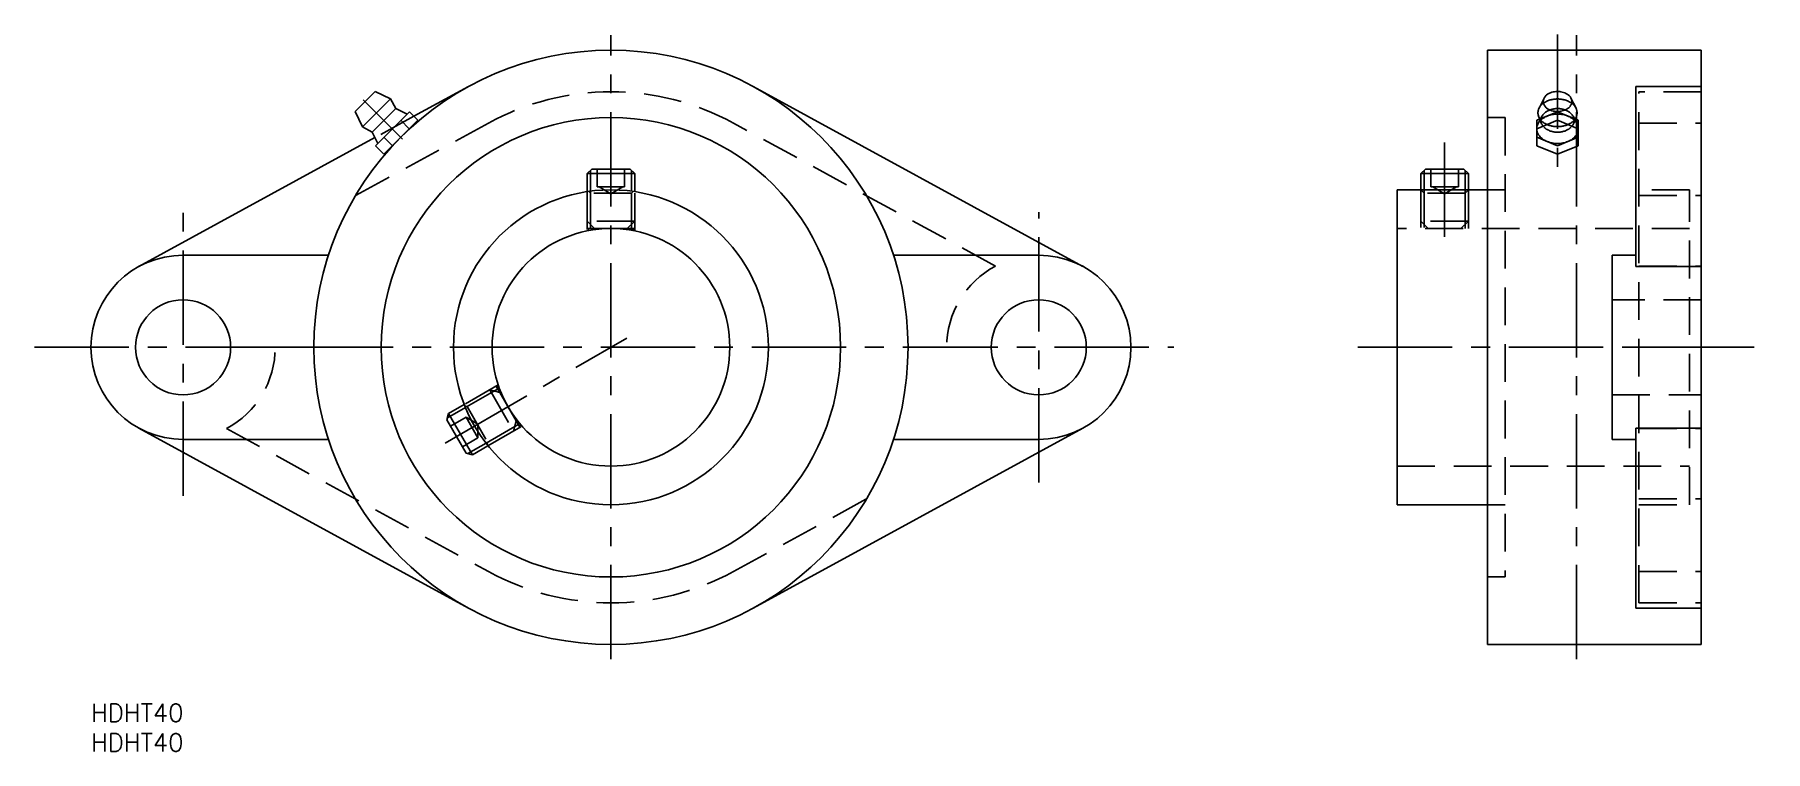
# Model space of a CAD drawing. Extents: x -9 to 282, y -8 to 113.
import ezdxf

# ---------------------------------------------------------------- set-up
doc = ezdxf.new("R2010")
doc.units = 0
doc.header["$LTSCALE"] = 0.5
doc.linetypes.add('CENTER', pattern=[50.8, 31.75, -6.35, 6.35, -6.35])
doc.linetypes.add('DASHED', pattern=[19.05, 12.7, -6.35])
for name, color, linetype in [('MSM_CENTER', 1, 'CENTER'), ('MSM_CONTINUOUS', 7, 'CONTINUOUS'), ('MSM_DASHED', 4, 'DASHED'), ('MSM_NARROW', 5, 'CONTINUOUS'), ('MSM_PART_NUMBER', 7, 'CONTINUOUS')]:
    doc.layers.add(name, color=color, linetype=linetype)
doc.styles.get("Standard").update_dxf_attribs({"font": 'txt.shx', "height": 3, "bigfont": 'bigfont.shx'})

msp = doc.modelspace()

# ---------------------------------------------------------------- linework, layer by layer
at = {"layer": 'MSM_CENTER'}
for p, q in [((87.5, 7.5), (87.5, 112.5)), ((246.8, 112.62), (246.8, 89.77)), ((250, 7.5), (250, 112.5)), ((52.45, 95.05), (45.83, 101.67)), ((227.8, 94.45), (227.8, 76.77)), ((15.5, 35.01), (15.5, 84.99)), ((159.5, 37.25), (159.5, 82.75)), ((59.6, 43.89), (90.16, 61.54)), ((-9.49, 60), (40.49, 60)), ((35, 60), (140, 60)), ((136.75, 60), (182.25, 60)), ((213.22, 60), (281.78, 60))]:
    msp.add_line(p, q, dxfattribs=at)
at = {"layer": 'MSM_CONTINUOUS'}
for p, q in [((271, 110), (235, 110)), ((235, 110), (235, 10)), ((271, 110), (271, 10)), ((44.44, 99.67), (47.83, 103.06)), ((50.38, 101.79), (47.83, 103.06)), ((63.54, 103.89), (54.35, 98.87)), ((166.93, 73.6), (111.46, 103.89)), ((260, 73.6), (260, 103.89)), ((260, 103.89), (271, 103.89)), ((44.44, 99.67), (45.71, 97.12)), ((45.71, 97.12), (50.38, 101.79)), ((47.34, 96.2), (51.3, 100.16)), ((47.87, 93.91), (53.59, 99.63)), ((51.3, 100.16), (50.38, 101.79)), ((53.21, 99.24), (51.3, 100.16)), ((53.59, 99.63), (55, 98.21)), ((45.71, 97.12), (47.34, 96.2)), ((47.34, 96.2), (48.26, 94.29)), ((49.29, 92.5), (55, 98.21)), ((52.16, 98.2), (53.57, 96.78)), ((47.78, 95.28), (8.07, 73.6)), ((47.87, 93.91), (49.29, 92.5)), ((49.3, 95.34), (50.72, 93.93)), ((84.27, 90), (83.5, 89.23)), ((83.5, 89.23), (83.5, 86.2)), ((91.5, 89.23), (83.5, 89.23)), ((90.73, 90), (84.27, 90)), ((91.5, 89.23), (90.73, 90)), ((91.5, 86.2), (91.5, 89.23)), ((224.57, 90), (223.8, 89.23)), ((223.8, 89.23), (223.8, 86.5)), ((231.8, 89.23), (223.8, 89.23)), ((231.03, 90), (224.57, 90)), ((231.8, 89.23), (231.03, 90)), ((231.8, 86.5), (231.8, 89.23)), ((235, 86.5), (219.8, 86.5)), ((219.8, 86.5), (219.8, 33.5)), ((39.96, 75.5), (15.5, 75.5)), ((159.5, 75.5), (135.04, 75.5)), ((256, 75.5), (260, 75.5)), ((256, 44.5), (256, 75.5)), ((260, 73.6), (271, 73.6)), ((62.81, 50.37), (60.18, 48.85)), ((60.18, 48.85), (59.9, 47.8)), ((59.9, 47.8), (63.14, 42.2)), ((60.18, 48.85), (64.18, 41.92)), ((8.07, 46.4), (63.54, 16.11)), ((15.5, 44.5), (39.96, 44.5)), ((111.46, 16.11), (166.93, 46.4)), ((135.04, 44.5), (159.5, 44.5)), ((256, 44.5), (260, 44.5)), ((260, 16.11), (260, 46.4)), ((260, 46.4), (271, 46.4)), ((63.14, 42.2), (64.18, 41.92)), ((64.18, 41.92), (66.81, 43.44)), ((219.8, 33.5), (235, 33.5)), ((260, 16.11), (271, 16.11)), ((235, 10), (271, 10))]:
    msp.add_line(p, q, dxfattribs=at)
for centre, radius in [((87.5, 60), 50), ((87.5, 60), 38.65), ((87.5, 60), 26.5), ((87.5, 60), 20), ((15.5, 60), 8), ((159.5, 60), 8)]:
    msp.add_circle(centre, radius, dxfattribs=at)
for centre, start, end in [((15.5, 60), 90, 270), ((159.5, 60), 270, 90)]:
    msp.add_arc(centre, 15.5, start, end, dxfattribs=at)
at = {"layer": 'MSM_DASHED'}
for p, q in [((260.5, 17), (260.5, 103)), ((271, 103), (260.5, 103)), ((243.3, 98.2), (246.8, 99.63)), ((244.54, 101.93), (243.69, 100.23)), ((246.8, 99.63), (250.3, 98.2)), ((249.91, 100.23), (249.06, 101.93)), ((66.9, 97.74), (44.5, 85.52)), ((54.35, 98.87), (47.78, 95.28)), ((152.2, 73.67), (108.1, 97.74)), ((238, 98.65), (235, 98.65)), ((238, 98.65), (238, 21.35)), ((243.3, 96.78), (246.8, 98.21)), ((243.3, 98.2), (243.3, 93.93)), ((244.18, 98.88), (243.52, 97.64)), ((243.63, 98.81), (244.11, 97.63)), ((246.8, 98.21), (250.3, 96.78)), ((250.08, 97.64), (249.42, 98.88)), ((249.49, 97.63), (249.97, 98.81)), ((250.3, 98.2), (250.3, 93.93)), ((260.5, 97.74), (271, 97.74)), ((246.8, 93.91), (243.3, 95.34)), ((246.8, 92.5), (243.3, 93.93)), ((250.3, 95.34), (246.8, 93.91)), ((250.3, 93.93), (246.8, 92.5)), ((85.19, 87), (85.19, 90)), ((89.81, 87), (89.81, 90)), ((225.49, 87), (225.49, 90)), ((230.11, 87), (230.11, 90)), ((83.5, 86.2), (83.5, 79.6)), ((83.77, 86.23), (84.04, 85.96)), ((84.04, 86.27), (84.04, 79.7)), ((90.96, 85.96), (84.04, 85.96)), ((85.19, 87), (89.81, 87)), ((85.5, 87), (87.5, 85.85)), ((87.5, 85.85), (89.5, 87)), ((90.96, 79.7), (90.96, 86.27)), ((90.96, 85.96), (91.23, 86.23)), ((91.5, 79.6), (91.5, 86.2)), ((223.8, 86.5), (224.34, 85.96)), ((223.8, 86.5), (223.8, 80)), ((224.34, 86.5), (224.34, 80)), ((231.26, 85.96), (224.34, 85.96)), ((225.49, 87), (230.11, 87)), ((225.8, 87), (227.8, 85.85)), ((227.8, 85.85), (229.8, 87)), ((231.26, 85.96), (231.8, 86.5)), ((231.26, 80), (231.26, 86.5)), ((231.8, 80), (231.8, 86.5)), ((238, 86.5), (235, 86.5)), ((269, 86.5), (260.5, 86.5)), ((260.5, 85.52), (271, 85.52)), ((269, 33.5), (269, 86.5)), ((83.5, 81.25), (84.75, 80)), ((91.5, 81.25), (83.5, 81.25)), ((91.5, 80), (83.5, 80)), ((83.86, 79.67), (83.5, 80)), ((83.5, 80), (91.5, 80)), ((90.25, 80), (84.75, 80)), ((90.25, 80), (91.5, 81.25)), ((91.14, 79.67), (91.5, 80)), ((269, 80), (219.8, 80)), ((223.8, 81.25), (225.05, 80)), ((231.8, 81.25), (223.8, 81.25)), ((230.55, 80), (231.8, 81.25)), ((260.5, 73.67), (271, 73.67)), ((271, 68), (256, 68)), ((37.5, 60), (31, 60)), ((137.5, 60), (144, 60)), ((260.5, 60), (271, 60)), ((68.53, 53.67), (62.81, 50.37)), ((68.71, 53.15), (63.02, 49.86)), ((68.8, 52.38), (67.1, 52.84)), ((67.1, 52.84), (71.1, 45.91)), ((68.65, 53.32), (68.18, 53.46)), ((68.18, 53.46), (72.18, 46.54)), ((72.18, 46.54), (68.18, 53.46)), ((63.29, 50.02), (62.92, 50.12)), ((63.29, 50.02), (66.75, 44.03)), ((68.8, 52.38), (71.55, 47.62)), ((256, 52), (271, 52)), ((63.12, 48.23), (60.52, 46.73)), ((65.12, 44.77), (63.12, 48.23)), ((65.12, 47.08), (63.12, 48.23)), ((65.12, 44.77), (65.12, 47.08)), ((66.48, 43.87), (72.17, 47.15)), ((66.81, 43.44), (72.53, 46.74)), ((71.1, 45.91), (71.55, 47.62)), ((72.29, 47.02), (72.18, 46.54)), ((22.8, 46.33), (66.9, 22.26)), ((65.12, 44.77), (62.52, 43.27)), ((66.65, 43.65), (66.75, 44.03)), ((260.5, 46.33), (271, 46.33)), ((219.8, 40), (269, 40)), ((108.1, 22.26), (130.5, 34.48)), ((235, 33.5), (238, 33.5)), ((260.5, 34.48), (271, 34.48)), ((260.5, 33.5), (269, 33.5)), ((235, 21.35), (238, 21.35)), ((260.5, 22.26), (271, 22.26)), ((260.5, 17), (271, 17))]:
    msp.add_line(p, q, dxfattribs=at)
for centre, radius, start, end in [((87.5, 60), 43, 61.369, 118.631), ((245.91, 101.3), 1.51, 116.9364, 177.4617), ((246.79, 99.92), 3.14, 54.6409, 119.834), ((247.78, 101.33), 1.42, 1.5522, 54.4243), ((245.52, 99.38), 2.02, 122.3563, 177.7725), ((245.52, 99.54), 2.02, 182.2275, 237.6437), ((245.65, 98.13), 1.65, 132.2599, 178.1984), ((245.91, 101.43), 1.51, 182.5383, 243.0636), ((246.73, 97.71), 4.08, 88.9988, 124.1218), ((246.74, 96.79), 3.38, 88.923, 130.592), ((246.8, 94.46), 4.78, 68.5428, 111.4572), ((246.8, 102.86), 3.19, 240.4041, 304.7301), ((246.87, 97.71), 4.08, 55.8782, 91.0012), ((246.86, 96.79), 3.38, 49.408, 91.077), ((247.69, 101.43), 1.51, 307.7217, 357.4617), ((247.95, 98.13), 1.65, 1.8016, 47.7401), ((248.08, 99.38), 2.02, 2.2275, 57.6437), ((248.08, 99.54), 2.02, 302.3563, 357.7725), ((245.12, 96.77), 1.82, 151.4406, 214.701), ((246.05, 96.17), 2.92, 109.9589, 149.7956), ((245.65, 98.24), 1.65, 181.8016, 227.7401), ((246.73, 101.21), 4.08, 235.8782, 271.0012), ((246.74, 99.58), 3.38, 229.408, 271.077), ((246.87, 101.21), 4.08, 268.9988, 304.1218), ((246.86, 99.58), 3.38, 268.923, 310.592), ((247.55, 96.17), 2.92, 30.2044, 70.0411), ((247.95, 98.24), 1.65, 312.2599, 358.1984), ((248.48, 96.77), 1.82, 325.299, 28.5594), ((246.08, 97.44), 2.99, 214.7712, 246.694), ((246.8, 99.08), 4.78, 248.5428, 291.4572), ((247.52, 97.44), 2.99, 293.306, 325.2288), ((159.5, 60), 15.5, 118.1126, 180), ((15.5, 60), 15.5, 298.1126, 0), ((87.5, 60), 43, 241.369, 298.631)]:
    msp.add_arc(centre, radius, start, end, dxfattribs=at)
at = {"layer": 'MSM_NARROW'}
for p, q in [((84.04, 89.77), (84.04, 86.27)), ((90.96, 86.27), (90.96, 89.77)), ((224.34, 89.77), (224.34, 86.5)), ((231.26, 86.5), (231.26, 89.77)), ((63.02, 49.86), (59.99, 48.11)), ((63.44, 42.12), (66.48, 43.87))]:
    msp.add_line(p, q, dxfattribs=at)

# ---------------------------------------------------------------- texts
at = {"layer": 'MSM_PART_NUMBER'}
for p in [(0, -3), (0, -8)]:
    msp.add_text('HDHT40', height=3, dxfattribs=at).set_placement(p)

doc.saveas('drawing.dxf')
